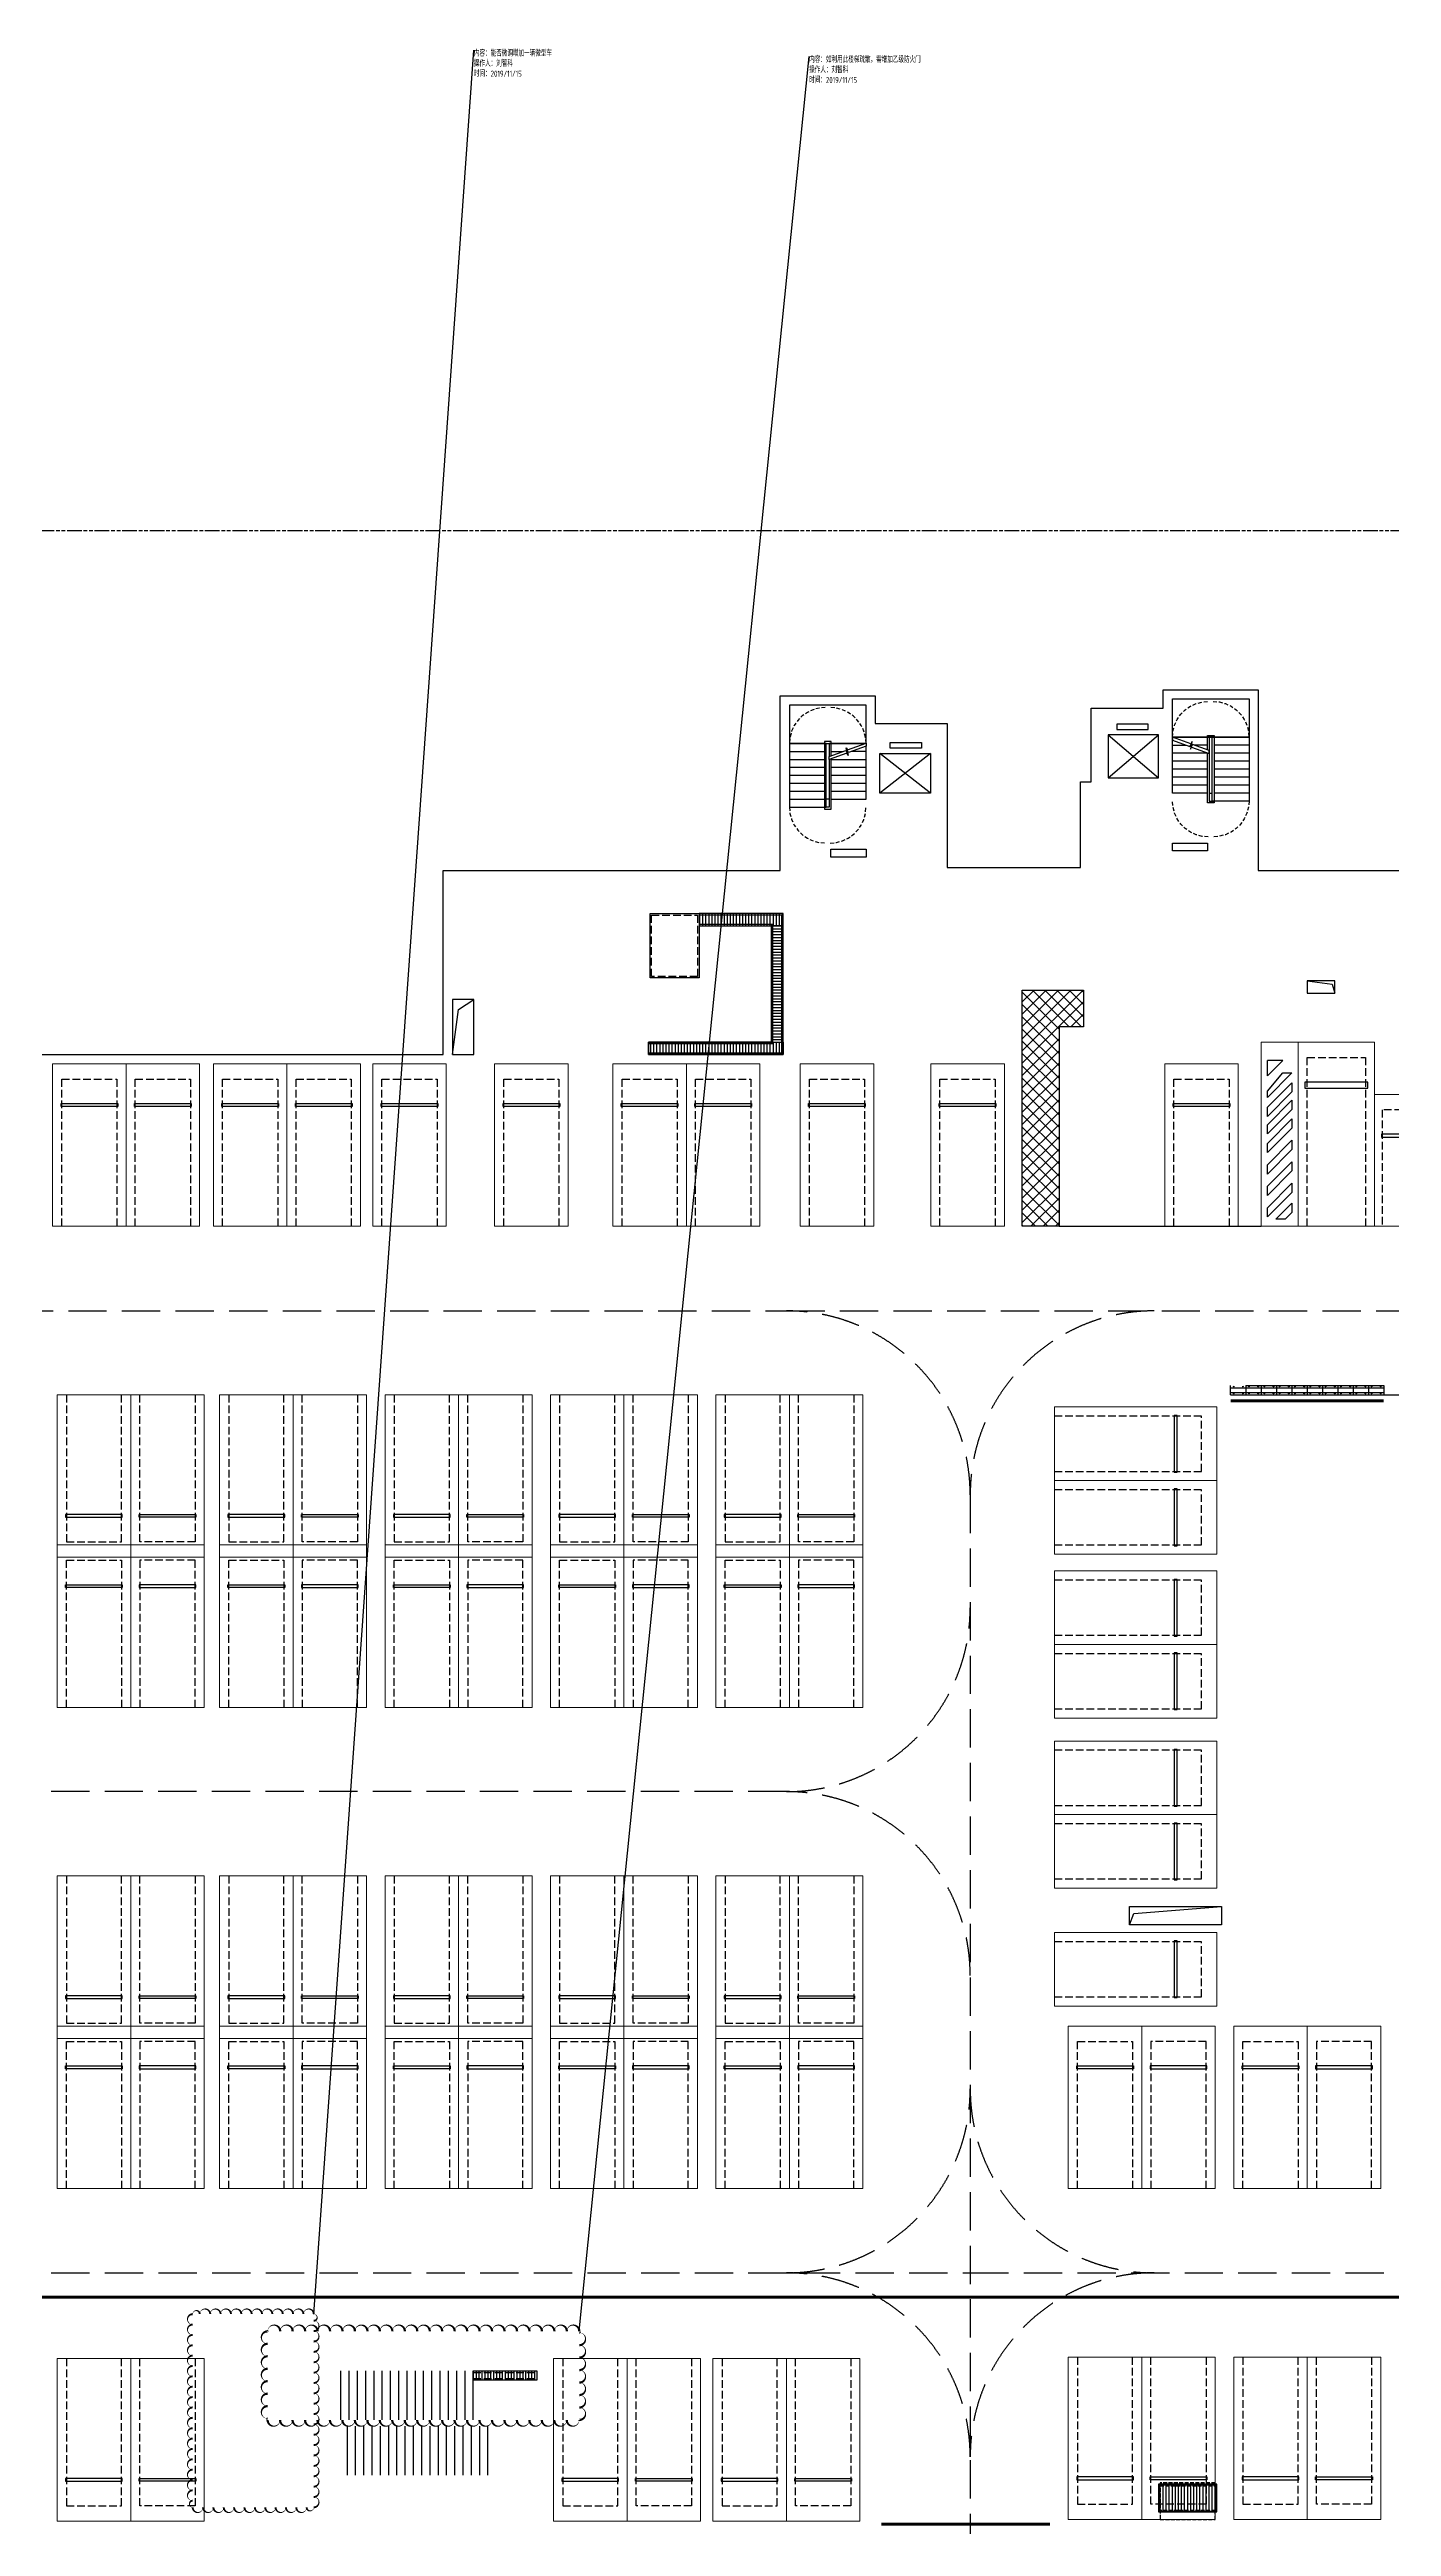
# Model space of a CAD drawing. Extents: x -675211 to 2300048, y 84675 to 2241458.
# Drawn here: x 972474 to 1016274, y 1124302 to 1205116 of the extents above; entities that cross this region are included whole.
import ezdxf

# ---------------------------------------------------------------- set-up
doc = ezdxf.new("R2010")
doc.units = 0
doc.header["$LTSCALE"] = 1000
doc.header["$MEASUREMENT"] = 0
for name, pattern in [('__DASH', [0.35, 0.25, -0.1]), ('ACAD_ISO09W100', [45, 24, -3, 6, -3, 6, -3]), ('DASH', [0.35, 0.25, -0.1]), ('HIDDEN', [0.375, 0.25, -0.125])]:
    doc.linetypes.add(name, pattern=pattern)
doc.layers.get('0').update_dxf_attribs({"linetype": 'CONTINUOUS'})
for name, color, linetype in [('AD-INDX', 43, 'CONTINUOUS'), ('AD-SIGN', 195, 'CONTINUOUS'), ('AE-DOOR-INSD', 61, 'CONTINUOUS'), ('AE-ELEV-4', 251, 'CONTINUOUS'), ('AE-EQPM', 70, 'CONTINUOUS'), ('AE-EQPM-CARS', 66, 'CONTINUOUS'), ('AE-FLOR', 151, 'CONTINUOUS'), ('AE-HDWR', 8, 'CONTINUOUS'), ('AE-PATN-MATE', 8, 'CONTINUOUS'), ('AE-STAR', 51, 'CONTINUOUS'), ('C-XREF-EXT', 7, 'CONTINUOUS'), ('fault', 10, 'CONTINUOUS'), ('P-LIMT', 5, 'ACAD_ISO09W100'), ('verify', 50, 'CONTINUOUS'), ('无障碍车位', 81, 'CONTINUOUS')]:
    doc.layers.add(name, color=color, linetype=linetype)
doc.layers.add('DEFPOINTS-1', color=251, linetype='CONTINUOUS', plot=False)
doc.layers.add('DEFPOINTS-2', color=7, linetype='DASH', plot=False)
doc.styles.add('TH-STYLE3', font='tssdeng.shx', dxfattribs={"width": 0.7, "bigfont": 'tssdchn.shx'})

# ---------------------------------------------------------------- blocks, each defined once
blk = doc.blocks.new('A$C4F090147')
at = {"layer": 'P-LIMT', "ltscale": 0.02}
blk.add_lwpolyline([(0, 141544), (9637, 141544), (156984, 141543), (321695, 141543), (321694, 0), (156984, 1), (53028, 1), (48710, 473), (47897, 749), (44597, 1865), (40880, 4113), (37737, 7111), (35315, 10715), (33727, 14757), (699, 136300), (175, 138899)], close=True, dxfattribs=at)
blk = doc.blocks.new('A$C1FF6493C')
at = {"layer": 'AE-ELEV-4', "linetype": 'HIDDEN', "ltscale": 0.5, "flags": 128}
for points in [[(-23130, 6520), (-23333, 6502), (-23530, 6449), (-23715, 6363), (-23882, 6246), (-24026, 6102), (-24143, 5935), (-24229, 5750), (-24282, 5553), (-24300, 5350)], [(-21800, 5350), (-21818, 5553), (-21871, 5750), (-21957, 5935), (-22074, 6102), (-22218, 6246), (-22385, 6363), (-22570, 6449), (-22767, 6502), (-22970, 6520)], [(-11800, 5550), (-11782, 5753), (-11729, 5950), (-11643, 6135), (-11526, 6302), (-11382, 6446), (-11215, 6563), (-11030, 6649), (-10833, 6702), (-10630, 6720)], [(-10470, 6720), (-10267, 6702), (-10070, 6649), (-9885, 6563), (-9718, 6446), (-9574, 6302), (-9457, 6135), (-9371, 5950), (-9318, 5753), (-9300, 5550)], [(-24300, 3270), (-24282, 3067), (-24229, 2870), (-24143, 2685), (-24026, 2518), (-23882, 2374), (-23715, 2257), (-23530, 2171), (-23333, 2118), (-23130, 2100)], [(-22970, 2100), (-22767, 2118), (-22570, 2171), (-22385, 2257), (-22218, 2374), (-22074, 2518), (-21957, 2685), (-21871, 2870), (-21818, 3067), (-21800, 3270)], [(-10630, 2300), (-10833, 2318), (-11030, 2371), (-11215, 2457), (-11382, 2574), (-11526, 2718), (-11643, 2885), (-11729, 3070), (-11782, 3267), (-11800, 3470)], [(-9300, 3470), (-9318, 3267), (-9371, 3070), (-9457, 2885), (-9574, 2718), (-9718, 2574), (-9885, 2457), (-10070, 2371), (-10267, 2318), (-10470, 2300)]]:
    blk.add_lwpolyline(points, dxfattribs=at)
at = {"layer": 'AE-EQPM'}
for p, q in [((-13610, 5975), (-13610, 5800)), ((-12590, 5975), (-13610, 5975)), ((-13610, 5800), (-12590, 5800)), ((-12590, 5800), (-12590, 5975)), ((-21350, 3725), (-21350, 5025)), ((-21350, 5025), (-19700, 5025)), ((-19700, 5025), (-21350, 3725)), ((-19700, 3725), (-21350, 5025)), ((-21010, 5200), (-21010, 5375)), ((-21010, 5375), (-19990, 5375)), ((-19990, 5200), (-21010, 5200)), ((-19990, 5375), (-19990, 5200)), ((-19700, 5025), (-19700, 3725)), ((-13900, 5625), (-13900, 4225)), ((-12250, 5625), (-13900, 5625)), ((-13900, 5625), (-12250, 4225)), ((-13900, 4225), (-12250, 5625)), ((-12250, 4225), (-12250, 5625)), ((-13900, 4225), (-12250, 4225)), ((-19700, 3725), (-21350, 3725))]:
    blk.add_line(p, q, dxfattribs=at)
at = {"layer": 'AE-STAR', "linetype": 'Continuous', "ltscale": 0.5, "flags": 128}
for points in [[(-24300, 5350), (-24300, 3270), (-23100, 3270), (-23100, 5350), (-24300, 5350)], [(-24300, 5090), (-23100, 5090)], [(-23000, 5350), (-23100, 5350)], [(-21800, 5308), (-21800, 5350), (-23000, 5350), (-23000, 4871), (-21800, 5308)], [(-21800, 5350), (-23000, 5350)], [(-23000, 4871), (-23000, 3530), (-21800, 3530), (-21800, 5308), (-23000, 4871)], [(-23000, 5090), (-22399, 5090)], [(-21800, 5090), (-22399, 5090)], [(-11800, 5508), (-11800, 5550), (-10600, 5550), (-10600, 5071), (-11800, 5508)], [(-11800, 5550), (-10600, 5550)], [(-10600, 5071), (-10600, 3730), (-11800, 3730), (-11800, 5508), (-10600, 5071)], [(-11800, 5290), (-11201, 5290)], [(-10600, 5030), (-11800, 5030)], [(-10600, 5290), (-11201, 5290)], [(-10600, 5550), (-10500, 5550)], [(-9300, 5550), (-9300, 3470), (-10500, 3470), (-10500, 5550), (-9300, 5550)], [(-9300, 5290), (-10500, 5290)], [(-9300, 5030), (-10500, 5030)], [(-24300, 4830), (-23100, 4830)], [(-24300, 4570), (-23100, 4570)], [(-24300, 4310), (-23100, 4310)], [(-24300, 4050), (-23100, 4050)], [(-23000, 4830), (-21800, 4830)], [(-23000, 4570), (-21800, 4570)], [(-23000, 4310), (-21800, 4310)], [(-23000, 4050), (-21800, 4050)], [(-10600, 4770), (-11800, 4770)], [(-10600, 4510), (-11800, 4510)], [(-10600, 4250), (-11800, 4250)], [(-9300, 4770), (-10500, 4770)], [(-9300, 4510), (-10500, 4510)], [(-9300, 4250), (-10500, 4250)], [(-24300, 3790), (-23100, 3790)], [(-24300, 3530), (-23100, 3530)], [(-24300, 3270), (-23100, 3270)], [(-23000, 3530), (-23100, 3530)], [(-23000, 3790), (-21800, 3790)], [(-10600, 3990), (-11800, 3990)], [(-10600, 3730), (-10500, 3730)], [(-9300, 3990), (-10500, 3990)], [(-9300, 3730), (-10500, 3730)], [(-9300, 3470), (-10500, 3470)]]:
    blk.add_lwpolyline(points, dxfattribs=at)
at = {"layer": 'AE-STAR'}
for points in [[(-22950, 1900), (-21800, 1900), (-21800, 1640), (-22950, 1640)], [(-11800, 2100), (-10650, 2100), (-10650, 1840), (-11800, 1840)]]:
    blk.add_lwpolyline(points, close=True, dxfattribs=at)
at = {"layer": 'DEFPOINTS-1', "linetype": 'Continuous', "ltscale": 0.5, "flags": 128}
for points in [[(-23000, 5350), (-23100, 5350)], [(-10600, 5550), (-10500, 5550)], [(-23000, 3530), (-23100, 3530)], [(-10600, 3730), (-10500, 3730)]]:
    blk.add_lwpolyline(points, dxfattribs=at)
at = {"layer": 'DEFPOINTS-2', "linetype": 'Continuous', "ltscale": 0.5, "flags": 128}
for points in [[(-21800, 6600), (-24300, 6600), (-24300, 5350), (-21800, 5350), (-21800, 6600)], [(-11800, 6800), (-9300, 6800), (-9300, 5550), (-11800, 5550), (-11800, 6800)]]:
    blk.add_lwpolyline(points, dxfattribs=at)
for points in [[(-22940, 4893), (-22940, 5350), (-23000, 5350), (-23000, 4871)], [(-10660, 5093), (-10660, 5550), (-10600, 5550), (-10600, 5071)]]:
    blk.add_wipeout(points).dxf.layer = 'AE-HDWR'
for points in [[(-22940, 5410), (-23160, 5410), (-23160, 5350), (-22940, 5350)], [(-10660, 5610), (-10440, 5610), (-10440, 5550), (-10660, 5550)]]:
    blk.add_wipeout(points).dxf.layer = 'AE-HDWR'
for points in [[(-23160, 5350), (-23160, 3270), (-23100, 3270), (-23100, 5350)], [(-10440, 5550), (-10440, 3470), (-10500, 3470), (-10500, 5550)]]:
    blk.add_wipeout(points).dxf.layer = 'AE-HDWR'
at = {"layer": 'AE-HDWR', "linetype": 'Continuous', "ltscale": 0.5, "flags": 128}
for points in [[(-22940, 5410), (-23160, 5410)], [(-23160, 5410), (-23160, 5350)], [(-23100, 5350), (-23160, 5350)], [(-23160, 5350), (-22940, 5350)], [(-22940, 5350), (-23000, 5350)], [(-22940, 5350), (-22940, 5410)], [(-10660, 5610), (-10440, 5610)], [(-10660, 5550), (-10660, 5610)], [(-10660, 5550), (-10600, 5550)], [(-10440, 5550), (-10660, 5550)], [(-10500, 5550), (-10440, 5550)], [(-10440, 5610), (-10440, 5550)]]:
    blk.add_lwpolyline(points, dxfattribs=at)
for points in [[(-22940, 3530), (-23000, 3530), (-23000, 3270), (-23160, 3270), (-23160, 3210), (-22940, 3210)], [(-10660, 3730), (-10600, 3730), (-10600, 3470), (-10440, 3470), (-10440, 3410), (-10660, 3410)]]:
    blk.add_wipeout(points).dxf.layer = 'AE-HDWR'
for points in [[(-23000, 4876), (-23000, 3530), (-22940, 3530), (-22940, 4898)], [(-10600, 5076), (-10600, 3730), (-10660, 3730), (-10660, 5098)]]:
    blk.add_wipeout(points).dxf.layer = 'AE-HDWR'
for points in [[(-23160, 5350), (-23160, 3270)], [(-23100, 3270), (-23100, 5350)], [(-23000, 5350), (-23000, 4871)], [(-22940, 4898), (-23000, 4876)], [(-23000, 4871), (-22940, 4893)], [(-23000, 4876), (-23000, 3530)], [(-22940, 4893), (-22940, 5350)], [(-22940, 3530), (-22940, 4898)], [(-10660, 5093), (-10660, 5550)], [(-10660, 3730), (-10660, 5098)], [(-10660, 5098), (-10600, 5076)], [(-10600, 5071), (-10660, 5093)], [(-10600, 5550), (-10600, 5071)], [(-10600, 5076), (-10600, 3730)], [(-10500, 3470), (-10500, 5550)], [(-10440, 5550), (-10440, 3470)], [(-23160, 3270), (-23100, 3270)], [(-23000, 3270), (-23160, 3270)], [(-23160, 3270), (-23160, 3210)], [(-23000, 3530), (-23000, 3270)], [(-22940, 3210), (-22940, 3530)], [(-10660, 3410), (-10660, 3730)], [(-10440, 3410), (-10660, 3410)], [(-10600, 3730), (-10600, 3470)], [(-10600, 3470), (-10440, 3470)], [(-10440, 3470), (-10500, 3470)], [(-10440, 3470), (-10440, 3410)], [(-23160, 3210), (-22940, 3210)]]:
    blk.add_lwpolyline(points, dxfattribs=at)
for points in [[(-23000, 4822), (-23000, 4922), (-22460, 5118), (-22419, 5048), (-22445, 5209), (-22404, 5139), (-21800, 5358), (-21800, 5258), (-22372, 5050), (-22413, 5120), (-22387, 4960), (-22428, 5030)], [(-10600, 5022), (-10600, 5122), (-11140, 5318), (-11181, 5248), (-11155, 5409), (-11196, 5339), (-11800, 5558), (-11800, 5458), (-11228, 5250), (-11187, 5320), (-11213, 5160), (-11172, 5230)]]:
    blk.add_wipeout(points)
at = {"layer": 'AD-SIGN', "linetype": 'Continuous', "ltscale": 0.5, "flags": 128}
for points in [[(-23000, 4822), (-23000, 4922), (-22460, 5118), (-22419, 5048), (-22445, 5209), (-22404, 5139), (-21800, 5358), (-21800, 5258), (-22372, 5050), (-22413, 5120), (-22387, 4960), (-22428, 5030), (-23000, 4822)], [(-10600, 5022), (-10600, 5122), (-11140, 5318), (-11181, 5248), (-11155, 5409), (-11196, 5339), (-11800, 5558), (-11800, 5458), (-11228, 5250), (-11187, 5320), (-11213, 5160), (-11172, 5230), (-10600, 5022)]]:
    blk.add_lwpolyline(points, dxfattribs=at)
blk = doc.blocks.new('普通车位')
at = {"color": 9, "linetype": 'DASH'}
for p, q in [((-800, 5100), (-800, 300)), ((1000, 300), (1000, 5100)), ((-800, 300), (1000, 300))]:
    blk.add_line(p, q, dxfattribs=at)
at = {"color": 9}
for p, q in [((1025, 1192), (-825, 1192)), ((-825, 1192), (-825, 1100)), ((-825, 1100), (1025, 1100)), ((1025, 1100), (1025, 1192))]:
    blk.add_line(p, q, dxfattribs=at)
at = {"layer": 'AE-EQPM-CARS', "linetype": 'Continuous', "lineweight": 15}
for p, q in [((-1100, -200), (-1100, 5100)), ((-1100, 5100), (1300, 5100)), ((1300, 5100), (1300, -200)), ((1300, -200), (-1100, -200))]:
    blk.add_line(p, q, dxfattribs=at)
blk = doc.blocks.new('wzacw')
at = {"color": 9}
for p, q in [((300, 3400), (600, 3400)), ((300, 3400), (1100, 2600)), ((600, 3400), (1400, 2600)), ((1000, 3400), (1300, 3400)), ((1000, 3400), (1800, 2600)), ((1300, 3400), (2100, 2600)), ((1700, 3400), (2000, 3400)), ((1700, 3400), (2500, 2600)), ((2000, 3400), (2800, 2600)), ((4200, 3400), (4400, 3400)), ((4200, 3400), (5000, 2600)), ((4400, 3400), (5000, 2900)), ((4900, 3400), (5400, 3400)), ((4900, 3400), (5400, 2900)), ((5400, 2900), (5400, 3400)), ((224, 2821), (224, 3121)), ((224, 3121), (745, 2600)), ((224, 2821), (445, 2600)), ((745, 2600), (445, 2600)), ((1400, 2600), (1100, 2600)), ((1400, 2600), (1400, 2600)), ((2100, 2600), (1800, 2600)), ((2800, 2600), (2500, 2600)), ((5000, 2900), (5000, 2600))]:
    blk.add_line(p, q, dxfattribs=at)
for points in [[(2400, 3400), (2700, 3400), (3500, 2600), (3200, 2600)], [(3008, 3400), (3308, 3400), (4108, 2600), (3808, 2600)]]:
    blk.add_lwpolyline(points, close=True, dxfattribs=at)
for points in [[(3580, 3400), (3880, 3400), (4680, 2600), (4380, 2600), (3580, 3400)], [(4700, 2174), (4500, 2174), (4500, 124), (4700, 124), (4700, 2174)]]:
    blk.add_lwpolyline(points, dxfattribs=at)
at = {"color": 9, "linetype": 'DASH', "extrusion": (-1.58936e-13, -1.05893e-07, 1), "elevation": 0}
blk.add_lwpolyline([(0, 2100), (5500, 2098), (5499, 198), (0, 200)], dxfattribs=at)
at = {"layer": 'AE-EQPM-CARS', "linetype": 'Continuous', "lineweight": 15}
for p, q in [((0, -100), (0, 3600)), ((0, 3600), (6000, 3600)), ((6000, 3600), (6000, -100)), ((0, 2400), (6000, 2400)), ((6000, -100), (0, -100))]:
    blk.add_line(p, q, dxfattribs=at)
blk = doc.blocks.new('A$C23DC1FE4')
at = {"color": 9, "linetype": 'DASH'}
for p, q in [((250, 500), (250, 4300)), ((1950, 4300), (1950, 500)), ((1950, 500), (250, 500))]:
    blk.add_line(p, q, dxfattribs=at)
at = {"color": 9, "linetype": 'ByBlock', "ltscale": 1200}
for p, q in [((225, 1300), (225, 1392)), ((225, 1392), (1975, 1392)), ((1975, 1300), (225, 1300)), ((1975, 1392), (1975, 1300))]:
    blk.add_line(p, q, dxfattribs=at)
at = {"layer": 'AE-EQPM-CARS', "linetype": 'Continuous', "lineweight": 15}
for p, q in [((2200, 4300), (0, 4300)), ((0, 4300), (0, 0)), ((2200, 0), (2200, 4300)), ((0, 0), (2200, 0))]:
    blk.add_line(p, q, dxfattribs=at)
blk = doc.blocks.new('车位')
at = {"layer": 'AE-PATN-MATE'}
h = blk.add_hatch(dxfattribs=at)
h.set_pattern_fill('多孔材料', color=256, scale=100)
h.set_pattern_definition([(45, (63180.45, 200), (-200.000203, 200.000203), []), (135, (63180.45, 200), (-200.000203, -200.000203), [])])
h.paths.add_polyline_path([(1004154, 1174627), (1006154, 1174627), (1006154, 1173427), (1005354, 1173427), (1005354, 1166927), (1004154, 1166927)])
at = {"layer": 'AD-SIGN'}
for points in [[(985554, 1172527), (985757, 1173993), (986254, 1174327)], [(1013454, 1174927), (1014272, 1174819), (1014354, 1174527)], [(1007654, 1144127), (1007796, 1144502), (1010654, 1144727)]]:
    blk.add_lwpolyline(points, dxfattribs=at)
at = {"layer": 'AE-DOOR-INSD', "linetype": 'DASH', "const_width": 100}
for points in [[(1010954, 1161227), (1015954, 1161227)], [(999554, 1124577), (1005054, 1124577)]]:
    blk.add_lwpolyline(points, dxfattribs=at)
at = {"layer": 'AE-FLOR'}
for points in [[(986254, 1174327), (985554, 1174327), (985554, 1172527), (986254, 1172527)], [(1014354, 1174927), (1013454, 1174927), (1013454, 1174527), (1014354, 1174527)], [(1007654, 1144727), (1010654, 1144727), (1010654, 1144127), (1007654, 1144127)]]:
    blk.add_lwpolyline(points, close=True, dxfattribs=at)
at = {"layer": 'AE-PATN-MATE'}
blk.add_line((1005354, 1166927), (1011953, 1166927), dxfattribs=at)
blk.add_lwpolyline([(1004154, 1174627), (1006154, 1174627), (1006154, 1173427), (1005354, 1173427), (1005354, 1166927), (1004154, 1166927)], close=True, dxfattribs=at)
at = {"layer": 'C-XREF-EXT'}
blk.add_line((1010954, 1161427), (1015954, 1161427), dxfattribs=at)
at = {"xscale": -1, "rotation": 180}
blk.add_blockref('A$C23DC1FE4', (1015654, 1171227), dxfattribs=at)
at = {"layer": 'AE-EQPM-CARS', "linetype": 'Continuous', "lineweight": 15, "extrusion": (3.34151e-07, 2.5814e-20, -1), "zscale": -1, "rotation": 180}
for p in [(-973604, 1172027), (-976004, 1172027), (-978854, 1172027), (-981254, 1172027), (-984054, 1172027), (-988031, 1172027), (-991890, 1172027), (-994290, 1172027), (-998004, 1172027), (-1002268, 1172027), (-1009904, 1172027), (-973754, 1156327), (-979054, 1156327), (-984454, 1156327), (-989854, 1156327), (-995254, 1156327), (-973754, 1140627), (-979054, 1140627), (-984454, 1140627), (-989854, 1140627), (-995254, 1140627), (-1006754, 1140627), (-1012154, 1140627)]:
    blk.add_blockref('普通车位', p, dxfattribs=at)
at = {"layer": 'AE-EQPM-CARS', "linetype": 'Continuous', "lineweight": 15, "extrusion": (3.34151e-07, -2.5814e-20, -1), "xscale": -1, "zscale": -1}
for p in [(-973754, 1156327), (-979054, 1156327), (-984454, 1156327), (-989854, 1156327), (-995254, 1156327), (-973754, 1140627), (-979054, 1140627), (-984454, 1140627), (-989854, 1140627), (-995254, 1140627), (-973754, 1124877), (-989954, 1124877), (-995154, 1124877), (-1006754, 1124927), (-1012154, 1124927)]:
    blk.add_blockref('普通车位', p, dxfattribs=at)
at = {"layer": 'AE-EQPM-CARS', "linetype": 'Continuous', "lineweight": 15, "extrusion": (-3.34151e-07, -2.5814e-20, -1), "zscale": -1}
for p in [(-976354, 1156327), (-981654, 1156327), (-987054, 1156327), (-992454, 1156327), (-997854, 1156327), (-976354, 1140627), (-981654, 1140627), (-987054, 1140627), (-992454, 1140627), (-997854, 1140627), (-976354, 1124877), (-992554, 1124877), (-997754, 1124877), (-1009354, 1124927), (-1014754, 1124927)]:
    blk.add_blockref('普通车位', p, dxfattribs=at)
at = {"layer": 'AE-EQPM-CARS', "linetype": 'Continuous', "lineweight": 15, "extrusion": (2.58345e-20, 3.34151e-07, -1), "xscale": -1, "zscale": -1, "rotation": 270}
for p in [(-1010304, 1159727), (-1010304, 1157327), (-1010304, 1154377), (-1010304, 1151977), (-1010304, 1148827), (-1010304, 1146427), (-1010304, 1142582)]:
    blk.add_blockref('普通车位', p, dxfattribs=at)
at = {"layer": 'AE-EQPM-CARS', "linetype": 'Continuous', "lineweight": 15, "extrusion": (-3.34151e-07, 2.5814e-20, -1), "rotation": 180}
for p, xscale, zscale in [((-976354, 1156327), -1.000000000000143, -1.000000000000143), ((-981654, 1156327), -1.000000000000356, -1.000000000000356), ((-987054, 1156327), -1.000000000000356, -1.000000000000356), ((-992454, 1156327), -1.000000000000356, -1.000000000000356), ((-997854, 1156327), -1.000000000000356, -1.000000000000356), ((-976354, 1140627), -1.000000000000143, -1.000000000000143), ((-981654, 1140627), -1.000000000000356, -1.000000000000356), ((-987054, 1140627), -1.000000000000356, -1.000000000000356), ((-992454, 1140627), -1.000000000000356, -1.000000000000356), ((-997854, 1140627), -1.000000000000356, -1.000000000000356), ((-1009354, 1140627), -1.000000000000356, -1.000000000000356), ((-1014754, 1140627), -1.000000000000356, -1.000000000000356)]:
    blk.add_blockref('普通车位', p, dxfattribs=dict(at, xscale=xscale, zscale=zscale))
at = {"layer": '无障碍车位', "extrusion": (1.05893e-07, 2.0517e-12, -1), "xscale": -1.000000000000066, "zscale": -1.000000000000066, "rotation": 269.9999161493955}
blk.add_blockref('wzacw', (-1015554, 1166927), dxfattribs=at)
blk = doc.blocks.new('集水井03')
at = {"layer": 'AE-FLOR'}
blk.add_lwpolyline([(882317, 1181328), (882317, 1179228), (880717, 1179228), (880717, 1181328)], close=True, dxfattribs=at)
at = {"layer": 'AE-FLOR', "linetype": '__DASH'}
blk.add_lwpolyline([(882267, 1181278), (882267, 1179278), (880767, 1179278), (880767, 1181278)], close=True, dxfattribs=at)
blk = doc.blocks.new('1m8地库坑')
at = {"layer": 'AE-HDWR'}
h = blk.add_hatch(dxfattribs=at)
h.set_pattern_fill('饰面砖', color=256, scale=50, angle=90)
h.set_pattern_definition([(180, (1958006.56, 462522.78), (-1e-11, -100), [])])
h.paths.add_polyline_path([(850658, 1380714), (850658, 1382564), (851508, 1382564), (851508, 1380714)])
at = {"layer": 'AE-FLOR', "linetype": '__DASH', "ltscale": 0.5}
for p, q in [((850683, 1382539), (850683, 1380739)), ((851483, 1380739), (851483, 1382539))]:
    blk.add_line(p, q, dxfattribs=at)
blk.add_lwpolyline([(850383, 1382539), (851583, 1382539), (851583, 1380739), (850383, 1380739)], close=True, dxfattribs=at)
at = {"layer": 'AE-FLOR'}
for points in [[(850633, 1380689), (850633, 1382589), (851533, 1382589), (851533, 1380689)], [(850658, 1380714), (850658, 1382564), (851508, 1382564), (851508, 1380714)]]:
    blk.add_lwpolyline(points, close=True, dxfattribs=at)

msp = doc.modelspace()

# ---------------------------------------------------------------- hatches: boundary and pattern name
at = {"layer": 'AE-HDWR'}
h = msp.add_hatch(dxfattribs=at)
h.set_pattern_fill('饰面砖', color=256, scale=50)
h.set_pattern_definition([(90, (0, -100), (-100, 6e-15), [])])
h.paths.add_polyline_path([(993674, 1176527), (996424, 1176527), (996424, 1176927), (993674, 1176927)])
h = msp.add_hatch(dxfattribs=at)
h.set_pattern_fill('LINE', color=256, scale=100)
h.set_pattern_definition([(0, (0, 0), (0, 95.25), [])])
h.paths.add_polyline_path([(996424, 1176527), (996024, 1176527), (996024, 1172727), (996424, 1172727)])
h = msp.add_hatch(dxfattribs=at)
h.set_pattern_fill('饰面砖', color=256, scale=50)
h.set_pattern_definition([(90, (2e-07, -100), (-100, 6e-15), [])])
h.paths.add_polyline_path([(992024, 1172727), (996424, 1172727), (996424, 1172327), (992024, 1172327)])
h = msp.add_hatch(dxfattribs=at)
h.set_pattern_fill('LINE', color=256, scale=100, angle=90)
h.set_pattern_definition([(90, (37810, -0.0003), (-95.25, 6e-15), [])])
h.paths.add_polyline_path([(986304, 1129377), (988384, 1129377), (988384, 1129077), (986304, 1129077)])

# ---------------------------------------------------------------- linework, layer by layer
at = {"layer": 'AD-INDX', "linetype": 'DASH', "ltscale": 10, "const_width": 100}
msp.add_lwpolyline([(896540, 1131782), (1218870, 1131782)], dxfattribs=at)
at = {"layer": 'AD-SIGN', "linetype": 'DASH', "ltscale": 5}
for p, q in [((927588, 1163963), (996524, 1163963)), ((996524, 1163963), (1121874, 1163963)), ((1002524, 1157963), (1002524, 1090077)), ((996524, 1148277), (932202, 1148277)), ((1002524, 1132577), (1121874, 1132577))]:
    msp.add_line(p, q, dxfattribs=at)
msp.add_lwpolyline([(934043, 1131786), (937532, 1132577), (1002524, 1132577)], dxfattribs=at)
for centre, start, end in [((996524, 1157963), 0, 90), ((1008524, 1157963), 90, 180), ((996524, 1154277), 270, 0), ((996524, 1142277), 0, 90), ((996524, 1138577), 270, 0), ((1008524, 1138577), 180, 270), ((996524, 1126577), 0, 90), ((1008524, 1126577), 90, 180)]:
    msp.add_arc(centre, 6000, start, end, dxfattribs=at)
at = {"layer": 'AE-DOOR-INSD'}
for p, q in [((981974, 1129377), (981974, 1127777)), ((982244, 1129377), (982244, 1127777)), ((982514, 1129377), (982514, 1127777)), ((982784, 1129377), (982784, 1127777)), ((983054, 1129377), (983054, 1127777)), ((983324, 1129377), (983324, 1127777)), ((983594, 1129377), (983594, 1127777)), ((983864, 1129377), (983864, 1127777)), ((984134, 1129377), (984134, 1127777)), ((984404, 1129377), (984404, 1127777)), ((984674, 1129377), (984674, 1127777)), ((984944, 1129377), (984944, 1127777)), ((985214, 1129377), (985214, 1127777)), ((985484, 1129377), (985484, 1127777)), ((985754, 1129377), (985754, 1127777)), ((986024, 1129377), (986024, 1127777)), ((986294, 1129377), (986294, 1127777)), ((982184, 1127577), (982184, 1125977)), ((982454, 1127577), (982454, 1125977)), ((982724, 1127577), (982724, 1125977)), ((982994, 1127577), (982994, 1125977)), ((983264, 1127577), (983264, 1125977)), ((983534, 1127577), (983534, 1125977)), ((983804, 1127577), (983804, 1125977)), ((984074, 1127577), (984074, 1125977)), ((984344, 1127577), (984344, 1125977)), ((984614, 1127577), (984614, 1125977)), ((984884, 1127577), (984884, 1125977)), ((985154, 1127577), (985154, 1125977)), ((985424, 1127577), (985424, 1125977)), ((985694, 1127577), (985694, 1125977)), ((985964, 1127577), (985964, 1125977)), ((986234, 1127577), (986234, 1125977)), ((986504, 1127577), (986504, 1125977)), ((986774, 1127577), (986774, 1125977))]:
    msp.add_line(p, q, dxfattribs=at)
at = {"layer": 'AE-ELEV-4'}
for p, q in [((1011024, 1161227), (1011024, 1161527)), ((1011024, 1161452), (1016024, 1161452)), ((1011024, 1161302), (1016024, 1161302)), ((1011524, 1161527), (1016024, 1161527)), ((1011524, 1161527), (1011524, 1161227)), ((1012024, 1161527), (1012024, 1161227)), ((1012524, 1161527), (1012524, 1161227)), ((1013024, 1161527), (1013024, 1161227)), ((1013024, 1161527), (1013024, 1161227)), ((1013524, 1161527), (1013524, 1161227)), ((1014024, 1161527), (1014024, 1161227)), ((1014524, 1161527), (1014524, 1161227)), ((1015024, 1161527), (1015024, 1161227)), ((1015524, 1161527), (1015524, 1161227)), ((1016024, 1161527), (1016024, 1161227)), ((1011524, 1161227), (1016524, 1161227))]:
    msp.add_line(p, q, dxfattribs=at)
for centre in [(1011124, 1161492), (1011424, 1161492), (1011624, 1161492), (1011924, 1161492), (1012124, 1161492), (1012424, 1161492), (1012624, 1161492), (1012924, 1161492), (1013124, 1161492), (1013424, 1161492), (1013624, 1161492), (1013924, 1161492), (1014124, 1161492), (1014424, 1161492), (1014624, 1161492), (1014924, 1161492), (1015124, 1161492), (1015424, 1161492), (1015624, 1161492), (1015924, 1161492), (1011124, 1161263), (1011424, 1161263), (1011624, 1161263), (1011924, 1161263), (1012124, 1161263), (1012424, 1161263), (1012624, 1161263), (1012924, 1161263), (1013124, 1161263), (1013424, 1161263), (1013624, 1161263), (1013924, 1161263), (1014124, 1161263), (1014424, 1161263), (1014624, 1161263), (1014924, 1161263), (1015124, 1161263), (1015424, 1161263), (1015624, 1161263), (1015924, 1161263)]:
    msp.add_circle(centre, 10, dxfattribs=at)
at = {"layer": 'AE-FLOR', "linetype": 'DASH'}
for p, q in [((986304, 1129327), (988384, 1129327)), ((986304, 1129127), (988384, 1129127))]:
    msp.add_line(p, q, dxfattribs=at)
at = {"layer": 'AE-FLOR'}
for points in [[(992024, 1172377), (996374, 1172377), (996374, 1176877), (993674, 1176877)], [(993674, 1176577), (996074, 1176577), (996074, 1172677), (992024, 1172677)]]:
    msp.add_lwpolyline(points, dxfattribs=at)
at = {"layer": 'AE-HDWR'}
msp.add_lwpolyline([(993674, 1176527), (996024, 1176527), (996024, 1172727), (992024, 1172727), (992024, 1172327), (996424, 1172327), (996424, 1176927), (993674, 1176927)], dxfattribs=at)
for points in [[(993674, 1176527), (996424, 1176527), (996424, 1176927), (993674, 1176927)], [(996424, 1176527), (996024, 1176527), (996024, 1172727), (996424, 1172727)], [(992024, 1172727), (996424, 1172727), (996424, 1172327), (992024, 1172327)], [(986304, 1129377), (988384, 1129377), (988384, 1129077), (986304, 1129077)]]:
    msp.add_lwpolyline(points, close=True, dxfattribs=at)
at = {"layer": 'fault'}
msp.add_line((981100, 1131229), (986325, 1205093), dxfattribs=at)
msp.add_lwpolyline([(977147, 1131229, 66.9, 1, 1), (977147, 1130890, 66.9, 1, 1), (977147, 1130552, 66.9, 1, 1), (977147, 1130214, 66.9, 1, 1), (977147, 1129876, 66.9, 1, 1), (977147, 1129538, 66.9, 1, 1), (977147, 1129200, 66.9, 1, 1), (977147, 1128862, 66.9, 1, 1), (977147, 1128523, 66.9, 1, 1), (977147, 1128185, 66.9, 1, 1), (977147, 1127847, 66.9, 1, 1), (977147, 1127509, 66.9, 1, 1), (977147, 1127171, 66.9, 1, 1), (977147, 1126833, 66.9, 1, 1), (977147, 1126495, 66.9, 1, 1), (977147, 1126156, 66.9, 1, 1), (977147, 1125818, 66.9, 1, 1), (977147, 1125480, 66.9, 1, 1), (977147, 1125142, 66.9, 1, 1), (977147, 1124927, 66.9, 1, 1), (977485, 1124927, 66.9, 1, 1), (977823, 1124927, 66.9, 1, 1), (978161, 1124927, 66.9, 1, 1), (978499, 1124927, 66.9, 1, 1), (978837, 1124927, 66.9, 1, 1), (979176, 1124927, 66.9, 1, 1), (979514, 1124927, 66.9, 1, 1), (979852, 1124927, 66.9, 1, 1), (980190, 1124927, 66.9, 1, 1), (980528, 1124927, 66.9, 1, 1), (980866, 1124927, 66.9, 1, 1), (981100, 1124927, 66.9, 1, 1), (981100, 1125265, 66.9, 1, 1), (981100, 1125603, 66.9, 1, 1), (981100, 1125941, 66.9, 1, 1), (981100, 1126279, 66.9, 1, 1), (981100, 1126618, 66.9, 1, 1), (981100, 1126956, 66.9, 1, 1), (981100, 1127294, 66.9, 1, 1), (981100, 1127632, 66.9, 1, 1), (981100, 1127970, 66.9, 1, 1), (981100, 1128308, 66.9, 1, 1), (981100, 1128646, 66.9, 1, 1), (981100, 1128985, 66.9, 1, 1), (981100, 1129323, 66.9, 1, 1), (981100, 1129661, 66.9, 1, 1), (981100, 1129999, 66.9, 1, 1), (981100, 1130337, 66.9, 1, 1), (981100, 1130675, 66.9, 1, 1), (981100, 1131013, 66.9, 1, 1), (981100, 1131229, 66.9, 1, 1), (980762, 1131229, 66.9, 1, 1), (980424, 1131229, 66.9, 1, 1), (980086, 1131229, 66.9, 1, 1), (979747, 1131229, 66.9, 1, 1), (979409, 1131229, 66.9, 1, 1), (979071, 1131229, 66.9, 1, 1), (978733, 1131229, 66.9, 1, 1), (978395, 1131229, 66.9, 1, 1), (978057, 1131229, 66.9, 1, 1), (977719, 1131229, 66.9, 1, 1), (977380, 1131229, 66.9, 1, 1)], format="xyseb", close=True, dxfattribs=at)
at = {"layer": 'verify'}
msp.add_lwpolyline([(979592, 1130669, 77.1, 1, 1), (979592, 1130262, 77.1, 1, 1), (979592, 1129855, 77.1, 1, 1), (979592, 1129449, 77.1, 1, 1), (979592, 1129042, 77.1, 1, 1), (979592, 1128635, 77.1, 1, 1), (979592, 1128228, 77.1, 1, 1), (979592, 1127822, 77.1, 1, 1), (979592, 1127777, 77.1, 1, 1), (979999, 1127777, 77.1, 1, 1), (980406, 1127777, 77.1, 1, 1), (980813, 1127777, 77.1, 1, 1), (981220, 1127777, 77.1, 1, 1), (981626, 1127777, 77.1, 1, 1), (982033, 1127777, 77.1, 1, 1), (982440, 1127777, 77.1, 1, 1), (982847, 1127777, 77.1, 1, 1), (983254, 1127777, 77.1, 1, 1), (983660, 1127777, 77.1, 1, 1), (984067, 1127777, 77.1, 1, 1), (984474, 1127777, 77.1, 1, 1), (984881, 1127777, 77.1, 1, 1), (985288, 1127777, 77.1, 1, 1), (985694, 1127777, 77.1, 1, 1), (986101, 1127777, 77.1, 1, 1), (986508, 1127777, 77.1, 1, 1), (986915, 1127777, 77.1, 1, 1), (987322, 1127777, 77.1, 1, 1), (987728, 1127777, 77.1, 1, 1), (988135, 1127777, 77.1, 1, 1), (988542, 1127777, 77.1, 1, 1), (988949, 1127777, 77.1, 1, 1), (989356, 1127777, 77.1, 1, 1), (989762, 1127777, 77.1, 1, 1), (989766, 1127777, 77.1, 1, 1), (989766, 1128184, 77.1, 1, 1), (989766, 1128590, 77.1, 1, 1), (989766, 1128997, 77.1, 1, 1), (989766, 1129404, 77.1, 1, 1), (989766, 1129811, 77.1, 1, 1), (989766, 1130218, 77.1, 1, 1), (989766, 1130624, 77.1, 1, 1), (989766, 1130669, 77.1, 1, 1), (989359, 1130669, 77.1, 1, 1), (988952, 1130669, 77.1, 1, 1), (988546, 1130669, 77.1, 1, 1), (988139, 1130669, 77.1, 1, 1), (987732, 1130669, 77.1, 1, 1), (987325, 1130669, 77.1, 1, 1), (986918, 1130669, 77.1, 1, 1), (986512, 1130669, 77.1, 1, 1), (986105, 1130669, 77.1, 1, 1), (985698, 1130669, 77.1, 1, 1), (985291, 1130669, 77.1, 1, 1), (984884, 1130669, 77.1, 1, 1), (984478, 1130669, 77.1, 1, 1), (984071, 1130669, 77.1, 1, 1), (983664, 1130669, 77.1, 1, 1), (983257, 1130669, 77.1, 1, 1), (982850, 1130669, 77.1, 1, 1), (982444, 1130669, 77.1, 1, 1), (982037, 1130669, 77.1, 1, 1), (981630, 1130669, 77.1, 1, 1), (981223, 1130669, 77.1, 1, 1), (980817, 1130669, 77.1, 1, 1), (980410, 1130669, 77.1, 1, 1), (980003, 1130669, 77.1, 1, 1), (979596, 1130669, 77.1, 1, 1)], format="xyseb", close=True, dxfattribs=at)

# ---------------------------------------------------------------- block references
at = {"color": 1}
msp.add_blockref('车位', (70, -200), dxfattribs=at)
msp.add_blockref('集水井03', (111357, -4401))
at = {"xscale": -1, "rotation": 270}
msp.add_blockref('1m8地库坑', (-372015, 274144), dxfattribs=at)
at = {"layer": 'C-XREF-EXT'}
msp.add_blockref('A$C4F090147', (892309, 1047885), dxfattribs=at)

# ---------------------------------------------------------------- texts
at = {"layer": 'fault', "insert": (986325, 1205093), "char_height": 200, "width": 5000, "attachment_point": 1, "style": 'TH-STYLE3'}
msp.add_mtext('内容：能否微调增加一辆微型车^M^J操作人：刘智科^M^J时间：2019/11/15', dxfattribs=at)
at = {"layer": 'verify', "insert": (997268, 1204888), "char_height": 200, "width": 5000, "attachment_point": 1, "style": 'TH-STYLE3'}
msp.add_mtext('内容：如利用此楼梯疏散，需增加乙级防火门^M^J操作人：刘智科^M^J时间：2019/11/15', dxfattribs=at)

# ---------------------------------------------------------------- next in the draw order: block references
at = {"layer": 'C-XREF-EXT'}
msp.add_blockref('A$C1FF6493C', (1020924, 1177127), dxfattribs=at)

# ---------------------------------------------------------------- next in the draw order: linework, layer by layer
msp.add_lwpolyline([(962124, 1172327), (985324, 1172327), (985324, 1178327), (996324, 1178327), (996324, 1184027), (999424, 1184027), (999424, 1183127), (1001774, 1183127), (1001774, 1178427), (1006124, 1178427), (1006124, 1181227), (1006474, 1181227), (1006474, 1183627), (1008824, 1183627), (1008824, 1184227), (1011924, 1184227), (1011924, 1178327), (1022724, 1178327), (1022724, 1172327), (1044424, 1172327), (1044424, 1183977), (1068423, 1183977)])
at = {"layer": 'verify'}
msp.add_line((989766, 1130669), (997268, 1204888), dxfattribs=at)

doc.saveas('drawing.dxf')
